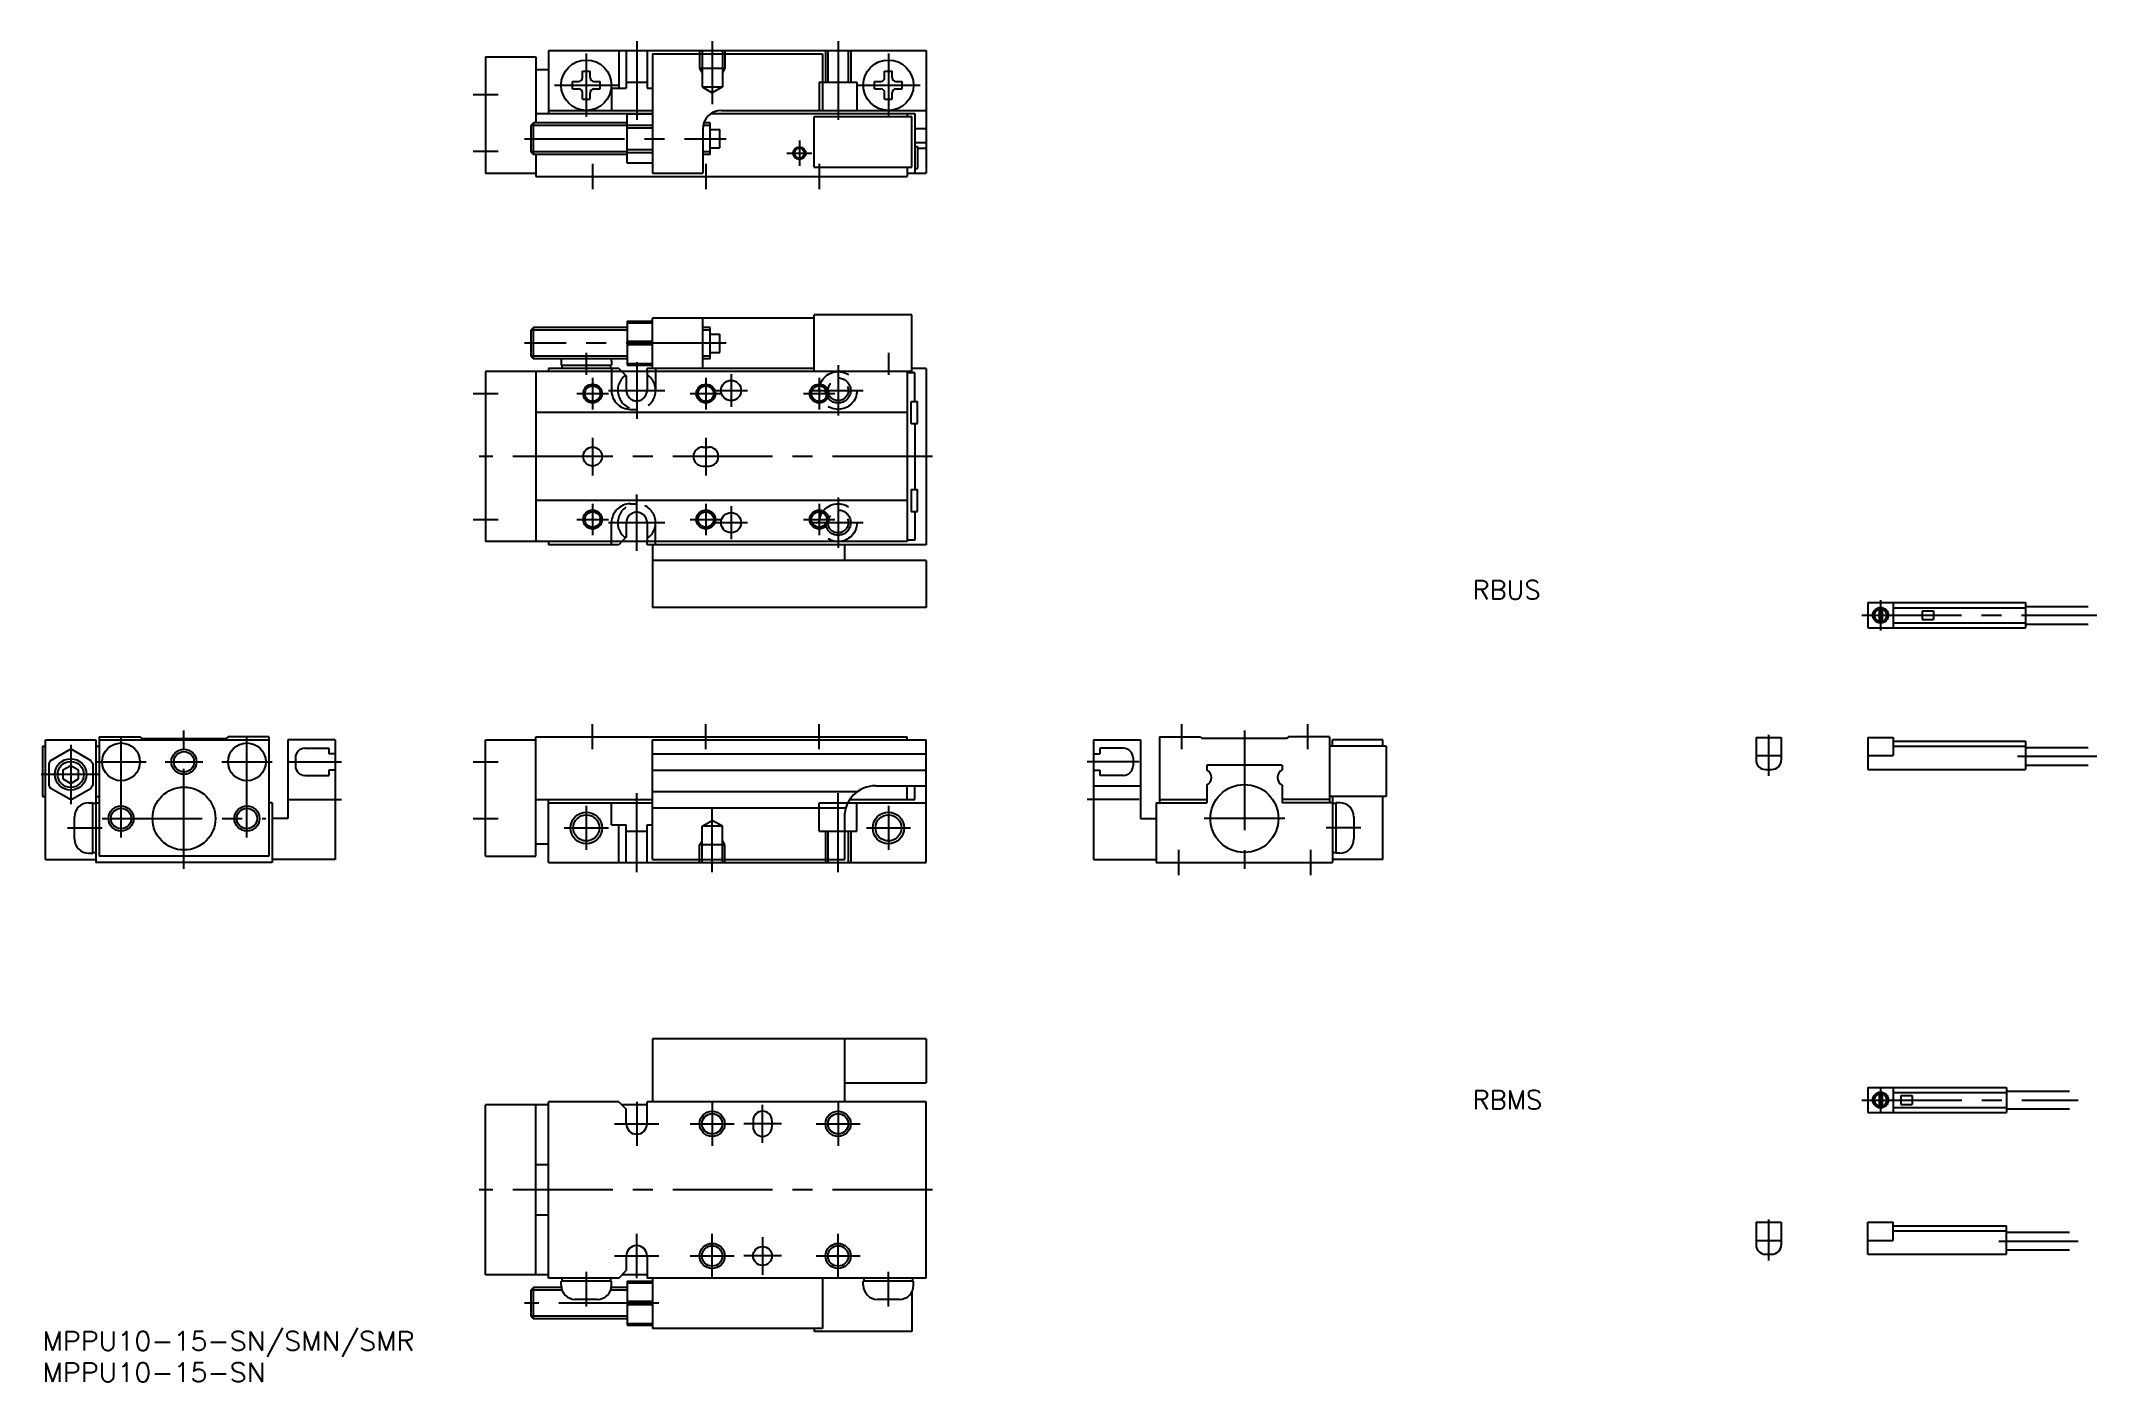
# Model space of a CAD drawing. Extents: x 0 to 326, y -8 to 205.
import ezdxf

# ---------------------------------------------------------------- set-up
doc = ezdxf.new("R2010")
doc.units = 0
doc.header["$LTSCALE"] = 0.5
doc.linetypes.add('CENTER', pattern=[50.8, 31.75, -6.35, 6.35, -6.35])
doc.linetypes.add('DASHED', pattern=[19.05, 12.7, -6.35])
for name, color, linetype in [('MSM_CENTER', 1, 'CENTER'), ('MSM_CONTINUOUS', 7, 'CONTINUOUS'), ('MSM_DASHED', 4, 'DASHED'), ('MSM_NARROW', 5, 'CONTINUOUS'), ('MSM_PART_NUMBER', 7, 'CONTINUOUS')]:
    doc.layers.add(name, color=color, linetype=linetype)
doc.styles.get("Standard").update_dxf_attribs({"font": 'txt.shx', "height": 3, "bigfont": 'bigfont.shx'})

# ---------------------------------------------------------------- blocks, each defined once
blk = doc.blocks.new('*U12')
at = {"layer": 'MSM_PART_NUMBER', "width": 1.052}
blk.add_text('MPPU10-15-SN/SMN/SMR', height=3, dxfattribs=at).set_placement((0, -3))
blk = doc.blocks.new('*U13')
at = {"layer": 'MSM_PART_NUMBER', "width": 1.052}
blk.add_text('MPPU10-15-SN', height=3, dxfattribs=at).set_placement((0, -8))
blk = doc.blocks.new('*U15')
at = {"layer": 'MSM_PART_NUMBER'}
blk.add_text('RBMS', height=3, dxfattribs=at).set_placement((227.22, 35.31))
blk = doc.blocks.new('*U16')
at = {"layer": 'MSM_PART_NUMBER'}
blk.add_text('RBUS', height=3, dxfattribs=at).set_placement((227.22, 116.32))

msp = doc.modelspace()

# ---------------------------------------------------------------- linework, layer by layer
at = {"layer": 'MSM_CENTER'}
for p, q in [((86.42, 203.04), (86.42, 192.96)), ((94.42, 205), (94.42, 192.5)), ((106.42, 205), (106.42, 195)), ((126.42, 205), (126.42, 192.5)), ((134.42, 203.04), (134.42, 192.96)), ((68.42, 196.5), (72.42, 196.5)), ((81.38, 198), (91.46, 198)), ((129.38, 198), (139.46, 198)), ((76.62, 189.5), (108.62, 189.5)), ((68.42, 187.5), (72.42, 187.5)), ((118.27, 187.2), (122.27, 187.2)), ((120.27, 189.2), (120.27, 185.2)), ((87.42, 185.5), (87.42, 181.5)), ((105.42, 185.5), (105.42, 181.5)), ((123.42, 185.5), (123.42, 181.5)), ((108.62, 157), (76.62, 157)), ((86.42, 155.5), (86.42, 152)), ((94.42, 154), (94.42, 145)), ((134.42, 155.5), (134.42, 152)), ((87.42, 151.5), (87.42, 146.5)), ((105.42, 151.5), (105.42, 146.5)), ((109.42, 152.1), (109.42, 146.9)), ((123.42, 151.5), (123.42, 146.5)), ((126.42, 153.5), (126.42, 145.5)), ((68.42, 149), (72.42, 149)), ((84.92, 149), (89.92, 149)), ((89.92, 149.5), (98.92, 149.5)), ((102.92, 149), (107.92, 149)), ((106.82, 149.5), (112.02, 149.5)), ((120.92, 149), (125.92, 149)), ((122.42, 149.5), (130.42, 149.5)), ((87.42, 142), (87.42, 136)), ((105.42, 142), (105.42, 136)), ((141.42, 139), (69.42, 139)), ((87.42, 131.5), (87.42, 126.5)), ((94.42, 124), (94.42, 133)), ((105.42, 131.5), (105.42, 126.5)), ((109.42, 131.1), (109.42, 125.9)), ((123.42, 131.5), (123.42, 126.5)), ((126.42, 132.5), (126.42, 124.5)), ((68.42, 129), (72.42, 129)), ((84.92, 129), (89.92, 129)), ((89.92, 128.5), (98.92, 128.5)), ((102.92, 129), (107.92, 129)), ((106.82, 128.5), (112.02, 128.5)), ((120.92, 129), (125.92, 129)), ((122.42, 128.5), (130.42, 128.5)), ((292.05, 116.19), (292.05, 111.39)), ((289.05, 113.79), (326.42, 113.79)), ((22.5, 73.5), (22.5, 95.5)), ((87.42, 92.5), (87.42, 96.5)), ((105.42, 92.5), (105.42, 96.5)), ((123.42, 92.5), (123.42, 96.5)), ((180.98, 96.5), (180.98, 92.5)), ((190.98, 95.5), (190.98, 73.5)), ((200.98, 96.5), (200.98, 92.5)), ((274.26, 94.79), (274.26, 88.29)), ((4.5, 93.2), (4.5, 83.8)), ((12.5, 78.5), (12.5, 94.5)), ((32.5, 78.5), (32.5, 94.5)), ((9.2, 88.5), (-0.2, 88.5)), ((8.5, 90.5), (16.5, 90.5)), ((19.5, 90.5), (25.5, 90.5)), ((28.5, 90.5), (36.5, 90.5)), ((39.2, 90.5), (47.5, 90.5)), ((68.42, 90.5), (72.42, 90.5)), ((174.28, 90.5), (165.98, 90.5)), ((313.82, 91.39), (326.42, 91.39)), ((94.42, 73), (94.42, 85.5)), ((126.42, 73), (126.42, 85.5)), ((39.2, 84.5), (47.5, 84.5)), ((86.42, 83.5), (86.42, 76.5)), ((106.42, 73), (106.42, 83)), ((134.42, 83.5), (134.42, 76.5)), ((174.28, 84.5), (165.98, 84.5)), ((4, 80), (9.5, 80)), ((9.5, 81.5), (35.5, 81.5)), ((68.42, 81.5), (72.42, 81.5)), ((82.92, 80), (89.92, 80)), ((130.92, 80), (137.92, 80)), ((197.38, 81.5), (184.58, 81.5)), ((209.48, 80), (203.98, 80)), ((180.48, 76.5), (180.48, 72.5)), ((201.48, 76.5), (201.48, 72.5)), ((94.42, 36.5), (94.42, 29.5)), ((106.42, 36.5), (106.42, 29.5)), ((114.42, 30), (114.42, 36)), ((126.42, 36.5), (126.42, 29.5)), ((289.07, 36.78), (323.42, 36.78)), ((292.05, 38.78), (292.05, 34.78)), ((90.92, 33), (97.92, 33)), ((102.92, 33), (109.92, 33)), ((117.42, 33), (111.42, 33)), ((122.92, 33), (129.92, 33)), ((141.42, 22.5), (69.42, 22.5)), ((274.26, 17.78), (274.26, 11.28)), ((94.42, 8.5), (94.42, 15.5)), ((106.42, 8.5), (106.42, 15.5)), ((114.42, 15), (114.42, 9)), ((126.42, 8.5), (126.42, 15.5)), ((310.82, 14.38), (323.42, 14.38)), ((90.92, 12), (97.92, 12)), ((102.92, 12), (109.92, 12)), ((117.42, 12), (111.42, 12)), ((122.92, 12), (129.92, 12)), ((86.42, 9.5), (86.42, 4)), ((134.42, 4), (134.42, 9.5)), ((97.92, 4.5), (76.62, 4.5))]:
    msp.add_line(p, q, dxfattribs=at)
at = {"layer": 'MSM_CONTINUOUS'}
for p, q in [((80.42, 203.5), (80.42, 193.5)), ((80.42, 203.5), (140.42, 203.5)), ((91.57, 203.5), (91.57, 197.5)), ((92.77, 203.5), (92.77, 197.5)), ((96.07, 203.5), (96.07, 197.5)), ((96.92, 203), (96.92, 184)), ((96.92, 203), (123.92, 203)), ((123.92, 203), (123.92, 194)), ((140.42, 203.5), (140.42, 184)), ((70.42, 202.5), (70.42, 184)), ((70.42, 202.5), (78.42, 202.5)), ((78.42, 202.5), (78.42, 192)), ((78.42, 200.5), (80.42, 200.5)), ((85.82, 199.2), (85.82, 200.2)), ((85.82, 200.2), (87.02, 200.2)), ((87.02, 199.2), (87.02, 200.2)), ((133.82, 200.2), (135.02, 200.2)), ((133.82, 199.2), (133.82, 200.2)), ((135.02, 199.2), (135.02, 200.2)), ((84.22, 198.6), (85.22, 198.6)), ((84.22, 197.4), (84.22, 198.6)), ((84.22, 197.4), (85.22, 197.4)), ((85.82, 195.8), (85.82, 196.8)), ((87.02, 195.8), (87.02, 196.8)), ((87.62, 198.6), (88.62, 198.6)), ((87.62, 197.4), (88.62, 197.4)), ((88.62, 197.4), (88.62, 198.6)), ((90.42, 197.5), (92.77, 197.5)), ((90.42, 197.5), (90.42, 194)), ((92.77, 198.5), (96.07, 198.5)), ((96.07, 197.5), (96.92, 197.5)), ((132.22, 197.4), (132.22, 198.6)), ((132.22, 198.6), (133.22, 198.6)), ((132.22, 197.4), (133.22, 197.4)), ((133.82, 195.8), (133.82, 196.8)), ((135.02, 195.8), (135.02, 196.8)), ((135.62, 198.6), (136.62, 198.6)), ((135.62, 197.4), (136.62, 197.4)), ((136.62, 197.4), (136.62, 198.6)), ((78.42, 193.5), (96.92, 193.5)), ((80.42, 194), (96.92, 194)), ((85.82, 195.8), (87.02, 195.8)), ((92.92, 185.6), (92.92, 193.4)), ((96.92, 193.4), (92.92, 193.4)), ((106.26, 193.5), (138.62, 193.5)), ((107.92, 194), (140.42, 194)), ((122.62, 185), (122.62, 193)), ((122.62, 193), (138.12, 193)), ((133.82, 195.8), (135.02, 195.8)), ((137.42, 193.5), (137.42, 193)), ((138.12, 185), (138.12, 193)), ((138.62, 193.5), (138.62, 184)), ((78.05, 192), (77.62, 191.57)), ((77.62, 191.57), (77.62, 187.43)), ((92.92, 192), (78.05, 192)), ((78.05, 187), (78.05, 192)), ((92.92, 191.67), (96.92, 191.67)), ((92.92, 191.22), (96.92, 191.22)), ((104.92, 191), (104.92, 184)), ((106.12, 192), (105.09, 192)), ((106.12, 187), (106.12, 192)), ((106.12, 190.95), (107.62, 190.95)), ((107.62, 188.05), (107.62, 190.95)), ((138.62, 191.1), (140.42, 191.1)), ((77.62, 187.43), (78.05, 187)), ((92.92, 187), (78.05, 187)), ((78.42, 187), (78.42, 183.5)), ((92.92, 187.78), (96.92, 187.78)), ((92.92, 187.33), (96.92, 187.33)), ((106.12, 187), (104.92, 187)), ((106.12, 188.05), (107.62, 188.05)), ((138.62, 188.9), (140.42, 188.9)), ((138.62, 188.25), (139.02, 188.25)), ((139.02, 188.25), (139.02, 184.75)), ((139.02, 188), (140.42, 188)), ((70.42, 184), (78.42, 184)), ((78.42, 183.5), (137.42, 183.5)), ((96.92, 185.6), (92.92, 185.6)), ((96.92, 184), (104.92, 184)), ((122.62, 185), (138.12, 185)), ((137.42, 185), (137.42, 183.5)), ((137.42, 184), (140.42, 184)), ((138.62, 184.75), (139.02, 184.75)), ((92.92, 160.5), (96.92, 160.5)), ((92.92, 160.5), (92.92, 153.5)), ((92.92, 160.24), (96.92, 160.24)), ((96.92, 153), (96.92, 161)), ((122.62, 161), (96.92, 161)), ((104.92, 153), (104.92, 161)), ((122.62, 152.5), (122.62, 161.5)), ((138.12, 161.5), (122.62, 161.5)), ((138.12, 152.5), (138.12, 161.5)), ((78.05, 159.5), (77.62, 159.07)), ((77.62, 159.07), (77.62, 154.93)), ((92.92, 159.5), (78.05, 159.5)), ((78.05, 154.5), (78.05, 159.5)), ((96.92, 157.26), (92.92, 157.26)), ((106.12, 159.5), (104.92, 159.5)), ((106.12, 154.5), (106.12, 159.5)), ((106.12, 158.45), (107.62, 158.45)), ((107.62, 155.55), (107.62, 158.45)), ((77.62, 154.93), (78.05, 154.5)), ((92.92, 154.5), (78.05, 154.5)), ((82.42, 154.15), (82.42, 153.5)), ((90.42, 154.15), (90.42, 153.5)), ((96.92, 156.74), (92.92, 156.74)), ((92.92, 153.76), (96.92, 153.76)), ((106.12, 154.5), (104.92, 154.5)), ((106.12, 155.55), (107.62, 155.55)), ((70.42, 152.5), (70.42, 125.5)), ((138.12, 152.5), (70.42, 152.5)), ((78.42, 152.5), (78.42, 125.5)), ((80.42, 153), (80.42, 152.5)), ((91.57, 153), (80.42, 153)), ((82.42, 153.5), (90.42, 153.5)), ((82.52, 153.5), (82.52, 153)), ((90.32, 153), (90.32, 153.5)), ((90.42, 153), (90.42, 152.5)), ((91.57, 153), (92.07, 152.5)), ((92.92, 153.5), (96.92, 153.5)), ((96.07, 152.5), (96.07, 153)), ((122.62, 153), (96.07, 153)), ((97.42, 153), (97.42, 152.5)), ((137.42, 152.5), (137.42, 125.5)), ((138.62, 152.3), (137.42, 152.3)), ((140.42, 153), (138.12, 153)), ((138.62, 147.75), (138.62, 152.3)), ((140.42, 153), (140.42, 125)), ((138.02, 144.25), (138.02, 147.75)), ((138.02, 147.75), (139.02, 147.75)), ((139.02, 144.25), (139.02, 147.75)), ((137.42, 146), (78.42, 146)), ((138.02, 144.25), (139.02, 144.25)), ((138.62, 144.25), (138.62, 133.75)), ((104.92, 140.5), (105.92, 140.5)), ((104.92, 137.5), (105.92, 137.5)), ((137.42, 132), (78.42, 132)), ((138.02, 133.75), (138.02, 130.25)), ((138.02, 133.75), (139.02, 133.75)), ((139.02, 130.25), (139.02, 133.75)), ((138.02, 130.25), (139.02, 130.25)), ((138.62, 130.25), (138.62, 125.7)), ((137.42, 125.5), (70.42, 125.5)), ((80.42, 125.5), (80.42, 125)), ((91.57, 125), (80.42, 125)), ((90.42, 125), (90.42, 125.5)), ((92.07, 125.5), (91.57, 125)), ((96.07, 125), (96.07, 125.5)), ((140.42, 125), (96.07, 125)), ((96.92, 125), (96.92, 115)), ((97.42, 125), (97.42, 125.5)), ((127.42, 125), (127.42, 122.5)), ((138.62, 125.7), (137.42, 125.7)), ((140.42, 122.5), (96.92, 122.5)), ((140.42, 122.5), (140.42, 115)), ((140.42, 115), (96.92, 115)), ((290.05, 115.79), (290.05, 111.79)), ((290.05, 115.79), (315.05, 115.79)), ((291.8, 115.02), (291.8, 112.57)), ((292.3, 115.02), (292.3, 112.57)), ((294.05, 115.79), (294.05, 111.79)), ((294.05, 114.99), (315.05, 114.99)), ((298.65, 114.49), (300.45, 114.49)), ((298.65, 114.49), (298.65, 113.09)), ((300.45, 114.49), (300.45, 113.09)), ((315.05, 115.79), (315.05, 111.79)), ((315.05, 115.19), (325.05, 115.19)), ((290.05, 111.79), (315.05, 111.79)), ((294.05, 112.59), (315.05, 112.59)), ((298.65, 113.09), (300.45, 113.09)), ((315.05, 112.39), (325.05, 112.39)), ((0, 93), (0.5, 93)), ((0, 93), (0, 85)), ((0.5, 94), (8.5, 94)), ((0.5, 75), (0.5, 94)), ((1.26, 90.67), (4.24, 92.39)), ((7.74, 90.67), (4.76, 92.39)), ((8.5, 94), (8.5, 74.5)), ((8.5, 93), (9, 93)), ((9, 94.5), (15.5, 94.5)), ((9, 94.5), (9, 75.5)), ((9, 94), (36, 94)), ((15.5, 94.5), (15.8, 94.2)), ((15.8, 94.2), (29.2, 94.2)), ((29.5, 94.5), (29.2, 94.2)), ((36, 94.5), (29.5, 94.5)), ((36, 94.5), (36, 75.5)), ((46.5, 94), (39, 94)), ((39, 94), (39, 81.5)), ((41.7, 92.65), (45.5, 92.65)), ((45.5, 92.65), (45.5, 91.8)), ((46.5, 91.8), (45.5, 91.8)), ((46.5, 94), (46.5, 75)), ((70.42, 94), (78.42, 94)), ((70.42, 75.5), (70.42, 94)), ((78.42, 75.5), (78.42, 94.5)), ((78.42, 94.5), (137.42, 94.5)), ((96.92, 94), (140.42, 94)), ((96.92, 75), (96.92, 94)), ((96.92, 91.8), (140.42, 91.8)), ((137.42, 94), (137.42, 94.5)), ((137.42, 94), (138.42, 94)), ((140.42, 74.5), (140.42, 94)), ((166.98, 94), (174.48, 94)), ((166.98, 94), (166.98, 75)), ((166.98, 91.8), (167.98, 91.8)), ((167.98, 92.65), (167.98, 91.8)), ((171.78, 92.65), (167.98, 92.65)), ((174.48, 94), (174.48, 81.5)), ((177.48, 94.5), (183.98, 94.5)), ((177.48, 94.5), (177.48, 84)), ((183.98, 94.5), (184.28, 94.2)), ((197.68, 94.2), (184.28, 94.2)), ((197.98, 94.5), (197.68, 94.2)), ((204.48, 94.5), (197.98, 94.5)), ((204.48, 94.5), (204.48, 84)), ((213.48, 93), (204.48, 93)), ((204.98, 93), (204.98, 94)), ((212.98, 94), (204.98, 94)), ((212.98, 93), (212.98, 94)), ((213.48, 93), (213.48, 85)), ((272.26, 94.39), (272.26, 90.79)), ((272.26, 94.39), (276.26, 94.39)), ((272.26, 91.49), (276.26, 91.49)), ((276.26, 94.39), (276.26, 90.79)), ((290.05, 94.39), (294.05, 94.39)), ((290.05, 94.39), (290.05, 89.29)), ((290.05, 91.49), (294.05, 91.49)), ((294.05, 94.39), (294.05, 91.49)), ((294.05, 93.79), (315.05, 93.79)), ((294.05, 92.99), (315.05, 92.99)), ((315.05, 93.79), (315.05, 89.29)), ((315.05, 92.79), (325.05, 92.79)), ((1, 90.22), (1, 86.78)), ((3.25, 89.22), (4.5, 89.94)), ((3.25, 89.22), (3.25, 87.78)), ((4.5, 89.94), (5.75, 89.22)), ((5.75, 87.78), (5.75, 89.22)), ((8, 90.22), (8, 86.78)), ((40.2, 91.15), (40.2, 89.85)), ((41.7, 88.35), (45.5, 88.35)), ((46.5, 89.2), (45.5, 89.2)), ((45.5, 89.2), (45.5, 88.35)), ((96.92, 89.2), (140.42, 89.2)), ((166.98, 89.2), (167.98, 89.2)), ((167.98, 89.2), (167.98, 88.35)), ((171.78, 88.35), (167.98, 88.35)), ((173.28, 91.15), (173.28, 89.85)), ((184.98, 90), (184.98, 89.21)), ((196.98, 90), (184.98, 90)), ((196.98, 90), (196.98, 89.21)), ((273.76, 89.29), (274.76, 89.29)), ((290.05, 89.29), (315.05, 89.29)), ((315.05, 89.99), (325.05, 89.99)), ((0, 85), (0.5, 85)), ((4.24, 84.61), (1.26, 86.33)), ((3.25, 87.78), (4.5, 87.06)), ((4.5, 87.06), (5.75, 87.78)), ((4.76, 84.61), (7.74, 86.33)), ((8.5, 85), (9, 85)), ((96.92, 85.8), (129.55, 85.8)), ((132.42, 86.7), (140.42, 86.7)), ((137.42, 84.5), (137.42, 86.7)), ((138.62, 84.5), (138.62, 86.7)), ((166.98, 86.7), (174.48, 86.7)), ((184.98, 86.79), (184.98, 84)), ((196.98, 86.79), (196.98, 84)), ((213.48, 85), (204.48, 85)), ((204.98, 85), (204.98, 74.5)), ((212.98, 75), (212.98, 85)), ((5.1, 78.25), (5.1, 81.75)), ((7.35, 84), (8, 84)), ((8, 76), (8, 84)), ((8.5, 83.9), (8, 83.9)), ((8.5, 84), (9, 84)), ((36.5, 84), (36, 84)), ((36.5, 84), (36.5, 74.5)), ((78.42, 84.5), (96.92, 84.5)), ((80.42, 74.5), (80.42, 84.5)), ((80.42, 84), (96.92, 84)), ((90.42, 80.5), (90.42, 84)), ((96.92, 83.2), (127.65, 83.2)), ((127.42, 81.7), (127.42, 75)), ((127.98, 84), (140.42, 84)), ((128.27, 84.5), (138.62, 84.5)), ((176.98, 84), (184.98, 84)), ((176.98, 84), (176.98, 74.5)), ((177.48, 84.5), (184.98, 84.5)), ((204.48, 84.5), (196.98, 84.5)), ((204.98, 84), (196.98, 84)), ((205.48, 83.9), (204.98, 83.9)), ((205.48, 84), (205.48, 76)), ((206.13, 84), (205.48, 84)), ((208.38, 81.75), (208.38, 78.25)), ((39, 81.5), (36.5, 81.5)), ((90.42, 80.5), (92.77, 80.5)), ((91.57, 74.5), (91.57, 80.5)), ((92.77, 74.5), (92.77, 80.5)), ((92.77, 79.5), (96.07, 79.5)), ((96.07, 80.5), (96.92, 80.5)), ((96.07, 74.5), (96.07, 80.5)), ((174.48, 81.5), (176.98, 81.5)), ((7.35, 76), (8, 76)), ((8, 76.1), (8.5, 76.1)), ((36, 75.5), (9, 75.5)), ((70.42, 75.5), (78.42, 75.5)), ((78.42, 77.5), (80.42, 77.5)), ((204.98, 76.1), (205.48, 76.1)), ((206.13, 76), (205.48, 76)), ((0.5, 75), (8.5, 75)), ((36.5, 74.5), (8.5, 74.5)), ((46.5, 75), (36.5, 75)), ((80.42, 74.5), (140.42, 74.5)), ((96.92, 75), (127.42, 75)), ((166.98, 75), (176.98, 75)), ((176.98, 74.5), (204.98, 74.5)), ((212.98, 75), (204.98, 75)), ((96.92, 46.5), (96.92, 36.5)), ((140.42, 46.5), (96.92, 46.5)), ((127.42, 46.5), (127.42, 36.5)), ((140.42, 46.5), (140.42, 39.5)), ((127.42, 39.5), (140.42, 39.5)), ((70.42, 9), (70.42, 36)), ((80.42, 36), (70.42, 36)), ((78.42, 9), (78.42, 36)), ((91.57, 36.5), (80.42, 36.5)), ((80.42, 8.5), (80.42, 36.5)), ((91.57, 36.5), (92.77, 35.3)), ((96.07, 36), (92.07, 36)), ((96.07, 33), (96.07, 36.5)), ((140.42, 36.5), (96.07, 36.5)), ((140.42, 8.5), (140.42, 36.5)), ((290.05, 38.78), (290.05, 34.78)), ((290.05, 38.78), (312.05, 38.78)), ((291.8, 38.01), (291.8, 35.56)), ((292.3, 38.01), (292.3, 35.56)), ((294.05, 38.78), (294.05, 34.78)), ((294.05, 37.98), (312.05, 37.98)), ((295.25, 37.48), (295.25, 36.08)), ((295.25, 37.48), (297.05, 37.48)), ((295.25, 36.08), (297.05, 36.08)), ((297.05, 37.48), (297.05, 36.08)), ((312.05, 38.78), (312.05, 34.78)), ((312.05, 38.18), (322.05, 38.18)), ((92.77, 33), (92.77, 35.3)), ((112.92, 33.5), (112.92, 32.5)), ((115.92, 33.5), (115.92, 32.5)), ((290.05, 34.78), (312.05, 34.78)), ((294.05, 35.58), (312.05, 35.58)), ((312.05, 35.38), (322.05, 35.38)), ((80.42, 26.5), (78.42, 26.5)), ((80.42, 18.5), (78.42, 18.5)), ((272.26, 17.38), (272.26, 13.78)), ((272.26, 17.38), (276.26, 17.38)), ((276.26, 17.38), (276.26, 13.78)), ((290.05, 17.38), (294.05, 17.38)), ((290.05, 12.28), (290.05, 17.38)), ((294.05, 14.48), (294.05, 17.38)), ((294.05, 16.78), (312.05, 16.78)), ((312.05, 12.28), (312.05, 16.78)), ((272.26, 14.48), (276.26, 14.48)), ((290.05, 14.48), (294.05, 14.48)), ((294.05, 15.98), (312.05, 15.98)), ((312.05, 15.78), (322.05, 15.78)), ((92.77, 12), (92.77, 9.7)), ((96.07, 12), (96.07, 8.5)), ((273.76, 12.28), (274.76, 12.28)), ((290.05, 12.28), (312.05, 12.28)), ((312.05, 12.98), (322.05, 12.98)), ((80.42, 9), (70.42, 9)), ((78.05, 7), (77.62, 6.57)), ((77.62, 6.57), (77.62, 2.43)), ((78.05, 2), (78.05, 7)), ((82.44, 7), (78.05, 7)), ((91.57, 8.5), (80.42, 8.5)), ((82.42, 7.35), (82.42, 8)), ((90.42, 8), (82.42, 8)), ((82.52, 8.5), (82.52, 8)), ((90.32, 8), (90.32, 8.5)), ((92.92, 7), (90.39, 7)), ((90.42, 7.35), (90.42, 8)), ((91.57, 8.5), (92.77, 9.7)), ((96.07, 9), (92.07, 9)), ((92.92, 8), (96.92, 8)), ((92.92, 8), (92.92, 1)), ((92.92, 7.74), (96.92, 7.74)), ((140.42, 8.5), (96.07, 8.5)), ((96.92, 8.5), (96.92, 0.5)), ((123.92, 8.5), (123.92, 0.5)), ((130.42, 7.35), (130.42, 8)), ((138.42, 8), (130.42, 8)), ((130.52, 8.5), (130.52, 8)), ((138.32, 8), (138.32, 8.5)), ((138.42, 7.35), (138.42, 8)), ((88.17, 5.1), (84.67, 5.1)), ((96.92, 4.76), (92.92, 4.76)), ((96.92, 4.24), (92.92, 4.24)), ((136.17, 5.1), (132.67, 5.1)), ((138.12, 6.23), (138.12, 0)), ((77.62, 2.43), (78.05, 2)), ((92.92, 2), (78.05, 2)), ((92.92, 1.26), (96.92, 1.26)), ((92.92, 1), (96.92, 1)), ((123.92, 0.5), (96.92, 0.5)), ((122.62, 0.5), (122.62, 0)), ((138.12, 0), (122.62, 0))]:
    msp.add_line(p, q, dxfattribs=at)
for centre, radius in [((86.42, 198), 4), ((134.42, 198), 4), ((120.27, 187.2), 0.783), ((109.42, 149.5), 1.6), ((87.42, 149), 1.23), ((105.42, 149), 1.23), ((123.42, 149), 1.23), ((87.42, 139), 1.5), ((87.42, 129), 1.23), ((105.42, 129), 1.23), ((109.42, 128.5), 1.6), ((123.42, 129), 1.23), ((292.05, 113.79), 1.25), ((12.5, 90.5), 3), ((22.5, 90.5), 1.62), ((32.5, 90.5), 3), ((4.5, 88.5), 2.5), ((22.5, 81.5), 5), ((190.98, 81.5), 5.4), ((12.5, 81.5), 1.62), ((32.5, 81.5), 1.62), ((86.42, 80), 2.07), ((134.42, 80), 2.07), ((292.05, 36.78), 1.25), ((106.42, 33), 1.62), ((126.42, 33), 1.62), ((106.42, 12), 1.62), ((114.42, 12), 1.5), ((126.42, 12), 1.62)]:
    msp.add_circle(centre, radius, dxfattribs=at)
for centre, radius, start, end in [((85.22, 199.2), 0.6, 270, 0), ((85.22, 196.8), 0.6, 0, 90), ((87.62, 199.2), 0.6, 180, 270), ((87.62, 196.8), 0.6, 90, 180), ((133.22, 199.2), 0.6, 270, 0), ((133.22, 196.8), 0.6, 0, 90), ((135.62, 199.2), 0.6, 180, 270), ((135.62, 196.8), 0.6, 90, 180), ((107.92, 191), 3, 90, 180), ((84.67, 154.15), 2.25, 171.051, 180), ((88.17, 154.15), 2.25, 0, 8.949), ((104.92, 139), 1.5, 90, 270), ((105.92, 139), 1.5, 270, 90), ((292.05, 113.79), 1, 104.4775, 255.5225), ((292.05, 113.79), 1, 284.4775, 75.5225), ((4.5, 88.5), 3.9, 86.177, 93.823), ((41.7, 91.15), 1.5, 90, 180), ((171.78, 91.15), 1.5, 360, 90), ((4.5, 88.5), 3.9, 146.177, 153.823), ((4.5, 88.5), 3.9, 26.177, 33.823), ((41.7, 89.85), 1.5, 180, 270), ((171.78, 89.85), 1.5, 270, 360), ((184.38, 88), 1.35, 296.3891, 63.6126), ((197.58, 88), 1.35, 116.39, 243.6138), ((273.76, 90.79), 1.5, 180, 270), ((274.76, 90.79), 1.5, 270, 0), ((4.5, 88.5), 3.9, 206.177, 213.823), ((4.5, 88.5), 3.9, 326.177, 333.823), ((132.42, 81.7), 5, 90, 180), ((4.5, 88.5), 3.9, 266.177, 273.823), ((7.35, 81.75), 2.25, 90, 180), ((206.13, 81.75), 2.25, 360, 90), ((7.35, 78.25), 2.25, 180, 270), ((206.13, 78.25), 2.25, 270, 0), ((292.05, 36.78), 1, 104.4775, 255.5225), ((292.05, 36.78), 1, 284.4775, 75.5225), ((94.42, 33), 1.65, 180, 0), ((114.42, 33.5), 1.5, 0, 180), ((114.42, 32.5), 1.5, 180, 0), ((94.42, 12), 1.65, 360, 180), ((273.76, 13.78), 1.5, 180, 270), ((274.76, 13.78), 1.5, 270, 0), ((84.67, 7.35), 2.25, 180, 270), ((88.17, 7.35), 2.25, 270, 360), ((132.67, 7.35), 2.25, 180, 270), ((136.17, 7.35), 2.25, 270, 360)]:
    msp.add_arc(centre, radius, start, end, dxfattribs=at)
at = {"layer": 'MSM_DASHED'}
for p, q in [((104.42, 203.5), (104.42, 200.7)), ((104.8, 203.5), (104.8, 197.74)), ((108.04, 203.5), (108.04, 197.74)), ((108.42, 203.5), (108.42, 200.7)), ((124.42, 203.5), (124.42, 198.5)), ((124.8, 203.5), (124.8, 198.5)), ((128.04, 203.5), (128.04, 198.5)), ((128.42, 203.5), (128.42, 198.5)), ((104.42, 200.7), (108.42, 200.7)), ((104.42, 200.7), (104.8, 200.04)), ((108.42, 200.7), (108.04, 200.04)), ((104.8, 197.74), (108.04, 197.74)), ((104.8, 197.74), (106.42, 196.8)), ((108.04, 197.74), (106.42, 196.8)), ((123.42, 198.5), (123.42, 194)), ((123.42, 198.5), (129.42, 198.5)), ((129.42, 198.5), (129.42, 194)), ((90.42, 152.5), (90.42, 149.5)), ((92.07, 152.5), (92.77, 151.8)), ((92.77, 151.8), (92.77, 149.5)), ((96.07, 152.5), (96.07, 149.5)), ((97.42, 152.5), (97.42, 149.5)), ((93.42, 146.5), (94.42, 146.5)), ((93.42, 131.5), (94.42, 131.5)), ((90.42, 125.5), (90.42, 128.5)), ((92.77, 128.5), (92.77, 126.2)), ((96.07, 128.5), (96.07, 125.5)), ((97.42, 125.5), (97.42, 128.5)), ((92.77, 126.2), (92.07, 125.5)), ((123.42, 79.5), (123.42, 84)), ((123.42, 84), (127.98, 84)), ((129.42, 79.5), (129.42, 84)), ((104.8, 80.26), (106.42, 81.2)), ((108.04, 80.26), (104.8, 80.26)), ((104.8, 74.5), (104.8, 80.26)), ((108.04, 80.26), (106.42, 81.2)), ((108.04, 74.5), (108.04, 80.26)), ((123.42, 79.5), (129.42, 79.5)), ((124.42, 79.5), (124.42, 74.5)), ((124.8, 79.5), (124.8, 74.5)), ((128.04, 79.5), (128.04, 74.5)), ((128.42, 79.5), (128.42, 74.5)), ((104.42, 77.3), (104.8, 77.96)), ((108.42, 77.3), (104.42, 77.3)), ((104.42, 74.5), (104.42, 77.3)), ((108.42, 77.3), (108.04, 77.96)), ((108.42, 74.5), (108.42, 77.3))]:
    msp.add_line(p, q, dxfattribs=at)
for centre, radius in [((126.42, 149.5), 3), ((126.42, 149.5), 2), ((126.42, 149.5), 1.62), ((126.42, 128.5), 3), ((126.42, 128.5), 2), ((126.42, 128.5), 1.62)]:
    msp.add_circle(centre, radius, dxfattribs=at)
for centre, radius, start, end in [((94.42, 149.5), 3, 126.1871, 56.633), ((93.42, 149.5), 3, 180, 270), ((94.42, 149.5), 1.65, 180, 0), ((93.42, 128.5), 3, 90, 180), ((94.42, 128.5), 3, 303.367, 233.8127), ((94.42, 128.5), 1.65, 0, 180)]:
    msp.add_arc(centre, radius, start, end, dxfattribs=at)
at = {"layer": 'MSM_NARROW'}
for p, q in [((92.92, 191.57), (77.62, 191.57)), ((106.12, 191.57), (104.97, 191.57)), ((92.92, 187.43), (77.62, 187.43)), ((106.12, 187.43), (104.92, 187.43)), ((92.92, 159.07), (77.62, 159.07)), ((106.12, 159.07), (104.92, 159.07)), ((92.92, 154.93), (77.62, 154.93)), ((106.12, 154.93), (104.92, 154.93)), ((82.56, 6.57), (77.62, 6.57)), ((92.92, 6.57), (90.28, 6.57)), ((92.92, 2.43), (77.62, 2.43))]:
    msp.add_line(p, q, dxfattribs=at)
for centre, radius in [((120.27, 187.2), 1), ((87.42, 149), 1.5), ((105.42, 149), 1.5), ((123.42, 149), 1.5), ((87.42, 129), 1.5), ((105.42, 129), 1.5), ((123.42, 129), 1.5), ((22.5, 90.5), 2), ((4.5, 88.5), 2.07), ((12.5, 81.5), 2), ((32.5, 81.5), 2), ((86.42, 80), 2.5), ((134.42, 80), 2.5), ((106.42, 33), 2), ((126.42, 33), 2), ((106.42, 12), 2), ((126.42, 12), 2)]:
    msp.add_circle(centre, radius, dxfattribs=at)

# ---------------------------------------------------------------- block references
at = {"layer": 'MSM_CONTINUOUS'}
for name in ['*U16', '*U15', '*U12', '*U13']:
    msp.add_blockref(name, (0, 0), dxfattribs=at)

doc.saveas('drawing.dxf')
